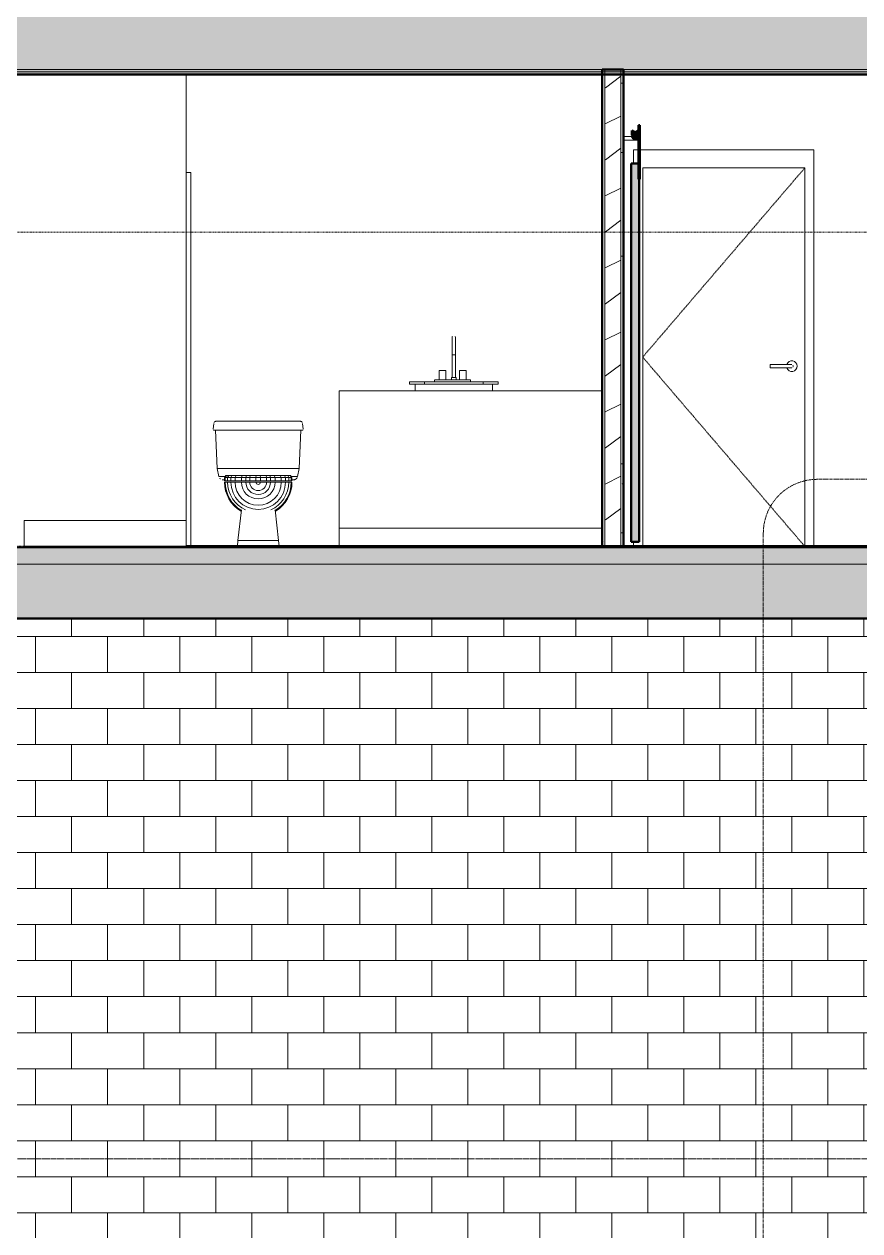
# Model space of a CAD drawing. Header units: inches. Extents: x -4168 to 1833, y -300 to 637.
# Drawn here: x -3402.9 to -3217.3, y -16 to 251.9 of the extents above; entities that cross this region are included whole.
import ezdxf

# ---------------------------------------------------------------- set-up
doc = ezdxf.new("R2010")
doc.units = ezdxf.units.IN
doc.header["$MEASUREMENT"] = 0
for name, pattern in [('Aligning Line 1_8_', [0.25, 0.125, -0.125]), ('Dash 1_16_', [0.125, 0.0625, -0.0625]), ('Dash Dot 3_16_', [0.3125, 0.1875, -0.0625, 0, -0.0625]), ('Grid Line 1_2_', [0.875, 0.5, -0.125, 0.125, -0.125])]:
    doc.linetypes.add(name, pattern=pattern)
for name, color, linetype, lineweight in [('0-1', 7, 'Continuous', 5), ('0-2', 7, 'Continuous', 13), ('0-3', 55, 'Continuous', 9), ('A-ANNO-SYMB-1', 150, 'Dash Dot 3_16_', 9), ('A-DOOR-2', 135, 'Continuous', 13), ('A-DOOR-3', 10, 'Continuous', 50), ('A-DOOR-4', 250, 'Continuous', 9), ('A-DOOR-8', 250, 'Dash 1_16_', 9), ('A-DOOR-FRAM-1', 250, 'Continuous', 9), ('A-FLOR-1', 8, 'Continuous', 5), ('A-FLOR-2', 31, 'Continuous', 5), ('A-FLOR-3', 251, 'Continuous', 5), ('A-FLOR-7', 192, 'Continuous', 50), ('A-FLOR-LEVL-1', 51, 'Grid Line 1_2_', 9), ('A-FLOR-MCUT', 51, 'Continuous', 13), ('A-FLOR-PATT-1', 8, 'Continuous', 9), ('A-WALL-1', 10, 'Continuous', 50), ('A-WALL-2', 7, 'Continuous', 13), ('A-WALL-3', 135, 'Continuous', 13), ('A-WALL-PATT-1', 250, 'Continuous', 9), ('A-WALL-PATT-2', 253, 'Continuous', 9), ('A-WALL-PATT-3', 55, 'Continuous', 9), ('G-ANNO-SYMB', 111, 'Aligning Line 1_8_', 9), ('I-WALL-2', 135, 'Continuous', 13), ('P-SANR-FIXT-1', 55, 'Continuous', 9), ('Q-CASE-1', 55, 'Continuous', 9)]:
    doc.layers.add(name, color=color, linetype=linetype, lineweight=lineweight)
pattern_1 = [(0, (-3769.654, 146.633), (30.72, 7.68), [1.267, -21.773, 1.267, -21.773, -122.88]), (0, (-3769.654, 146.633), (30.72, 7.68), [-46.08, 1.267, -44.813, 1.267, -21.773, -53.76]), (0, (-3769.654, 146.633), (30.72, 7.68), [-115.2, 1.267, -14.093, 1.267, -37.133]), (120, (-3758.134, 150.473), (-22.011075, 22.7643), [1.267, -21.773, 1.267, -21.773, -122.88]), (120, (-3758.134, 150.473), (-22.011075, 22.7643), [-46.08, 1.267, -44.813, 1.267, -21.773, -53.76]), (120, (-3758.134, 150.473), (-22.011075, 22.7643), [-115.2, 1.267, -14.093, 1.267, -37.133]), (240, (-3754.294, 165.833), (-8.708925, -30.4443), [1.267, -21.773, 1.267, -21.773, -122.88]), (240, (-3754.294, 165.833), (-8.708925, -30.4443), [-46.08, 1.267, -44.813, 1.267, -21.773, -53.76]), (240, (-3754.294, 165.833), (-8.708925, -30.4443), [-115.2, 1.267, -14.093, 1.267, -37.133])]

# ---------------------------------------------------------------- blocks, each defined once
blk = doc.blocks.new('Interior_barn_door_18732 - Interior_barn_door_18732-V6-BUILDING SECTION - NORTH_SOUTH THRU PARKING RAMP - LOOKING WEST')
at = {"layer": 'A-DOOR-2'}
for points in [[(-3267.91, 359.31), (-3267.16, 359.77), (-3267.16, 359.84), (-3267.91, 360.31)], [(-3267.2, 358.37), (-3266.76, 358.56), (-3266.58, 359), (-3266.76, 359.44), (-3267.22, 359.62), (-3267.64, 359.44), (-3267.81, 358.96), (-3267.64, 358.56)], [(-3266.47, 359.31), (-3266.47, 360.31), (-3267.16, 359.84), (-3267.16, 359.74), (-3266.76, 359.48)], [(-3266.15, 349.52), (-3266.15, 361.52), (-3266.47, 361.52), (-3266.47, 353), (-3266.33, 353), (-3266.33, 349.52)], [(-3267.5, 269), (-3266.33, 269), (-3266.33, 353), (-3268.08, 353), (-3268.08, 269), (-3267.52, 269)]]:
    blk.add_hatch(color=256, dxfattribs=at).paths.add_polyline_path(points, flags=0)
for p, q in [((-3267.22, 359.84), (-3267.22, 359.84)), ((-3267.22, 359.78), (-3267.22, 359.77)), ((-3267.16, 359.84), (-3267.16, 359.84)), ((-3267.16, 359.77), (-3267.16, 359.78)), ((-3269.77, 358.96), (-3267.81, 358.96)), ((-3266.47, 358.15), (-3269.77, 358.15)), ((-3266.59, 358.96), (-3266.47, 358.96))]:
    blk.add_line(p, q, dxfattribs=at)
at = {"layer": 'A-DOOR-3'}
for p, q in [((-3267.91, 360.31), (-3267.91, 359.31)), ((-3267.16, 359.84), (-3267.91, 360.31)), ((-3267.91, 359.31), (-3267.16, 359.77)), ((-3266.47, 360.31), (-3267.22, 359.84)), ((-3267.22, 359.84), (-3267.22, 359.77)), ((-3267.22, 359.77), (-3266.47, 359.31)), ((-3267.16, 359.77), (-3267.16, 359.84)), ((-3266.15, 361.52), (-3266.47, 361.52)), ((-3266.47, 361.52), (-3266.47, 349.52)), ((-3266.47, 359.31), (-3266.47, 360.31)), ((-3266.15, 349.52), (-3266.15, 361.52)), ((-3266.33, 353), (-3268.08, 353)), ((-3268.08, 353), (-3268.08, 269)), ((-3266.33, 269), (-3266.33, 353)), ((-3266.47, 349.52), (-3266.15, 349.52)), ((-3268.08, 269), (-3266.33, 269))]:
    blk.add_line(p, q, dxfattribs=at)
for start, end in [(90, 270), (270, 90)]:
    blk.add_arc((-3267.2, 359), 0.625, start, end, dxfattribs=at)
blk = doc.blocks.new('M_Sink Vanity-Square - 500 x 440mm-1352614-BUILDING SECTION - NORTH_SOUTH THRU PARKING RAMP - LOOKING WEST')
at = {"layer": 'P-SANR-FIXT-1'}
for p, q in [((-2818.25, 314.39), (-2818.25, 314.4)), ((-2817.5, 314.41), (-2817.5, 314.39)), ((-2818.25, 313.19), (-2818.25, 305.5)), ((-2818.25, 311.87), (-2818.25, 310.5)), ((-2817.5, 305.5), (-2817.5, 313.19)), ((-2817.5, 310.5), (-2817.5, 311.87)), ((-2817.88, 310.5), (-2818.24, 310.5)), ((-2817.51, 310.5), (-2817.88, 310.5)), ((-2821.13, 307), (-2821.13, 304.99)), ((-2821.13, 307), (-2819.63, 307)), ((-2819.63, 304.99), (-2819.63, 307)), ((-2818.38, 305.5), (-2818.38, 304.99)), ((-2818.38, 305.5), (-2817.38, 305.5)), ((-2817.38, 304.99), (-2817.38, 305.5)), ((-2816.63, 307), (-2816.63, 304.99)), ((-2816.63, 307), (-2815.13, 307)), ((-2815.13, 304.99), (-2815.13, 307)), ((-2827.75, 304.5), (-2827.75, 304)), ((-2827.72, 304.5), (-2824.4, 304.5)), ((-2827.72, 304), (-2827.72, 304.5)), ((-2824.4, 304), (-2827.72, 304)), ((-2826.47, 304), (-2826.47, 302.5)), ((-2824.4, 304.5), (-2811.36, 304.5)), ((-2824.4, 304.5), (-2824.4, 304)), ((-2811.36, 304), (-2824.4, 304)), ((-2822.13, 304.99), (-2822.13, 304.5)), ((-2822.11, 304.99), (-2821.38, 304.99)), ((-2821.38, 304.99), (-2820.38, 304.99)), ((-2820.38, 304.99), (-2815.88, 304.99)), ((-2815.88, 304.99), (-2814.88, 304.99)), ((-2814.88, 304.99), (-2814.15, 304.99)), ((-2814.13, 304.5), (-2814.13, 304.99)), ((-2811.36, 304.5), (-2808.03, 304.5)), ((-2811.36, 304), (-2811.36, 304.5)), ((-2808.03, 304), (-2811.36, 304)), ((-2809.28, 302.5), (-2809.28, 304)), ((-2808.03, 304), (-2808.03, 304.5)), ((-2808, 304), (-2808, 304.5))]:
    blk.add_line(p, q, dxfattribs=at)
at = {"layer": 'P-SANR-FIXT-1', "flags": 128}
for points in [[(-2818.25, 314.43), (-2818.24, 314.45), (-2818.24, 314.46), (-2818.24, 314.48), (-2818.23, 314.49), (-2818.23, 314.51), (-2818.22, 314.52), (-2818.22, 314.53), (-2818.21, 314.55), (-2818.2, 314.56), (-2818.19, 314.57)], [(-2818.25, 314.37), (-2818.25, 314.37), (-2818.25, 314.37), (-2818.25, 314.36), (-2818.25, 314.34), (-2818.25, 314.33), (-2818.25, 314.3), (-2818.25, 314.28), (-2818.25, 314.25), (-2818.25, 314.21), (-2818.25, 314.18), (-2818.25, 314.14), (-2818.25, 314.09), (-2818.25, 314.04), (-2818.25, 313.99), (-2818.25, 313.94), (-2818.25, 313.88), (-2818.25, 313.82), (-2818.25, 313.75), (-2818.25, 313.69), (-2818.25, 313.62), (-2818.25, 313.54), (-2818.25, 313.47), (-2818.25, 313.39), (-2818.25, 313.31), (-2818.25, 313.23), (-2818.25, 313.14), (-2818.25, 313.05), (-2818.25, 312.96), (-2818.25, 312.87), (-2818.25, 312.78), (-2818.25, 312.69), (-2818.25, 312.59), (-2818.25, 312.5), (-2818.25, 312.4), (-2818.25, 312.3), (-2818.25, 312.2), (-2818.25, 312.1), (-2818.25, 312), (-2818.25, 311.9), (-2818.25, 311.87)], [(-2818.25, 313.19), (-2818.25, 313.23), (-2818.25, 313.28), (-2818.25, 313.33), (-2818.25, 313.38), (-2818.25, 313.42), (-2818.25, 313.47), (-2818.25, 313.52), (-2818.25, 313.56), (-2818.25, 313.61), (-2818.25, 313.65), (-2818.25, 313.69), (-2818.25, 313.74), (-2818.25, 313.78), (-2818.25, 313.82), (-2818.25, 313.86), (-2818.25, 313.9), (-2818.25, 313.93), (-2818.25, 313.97), (-2818.25, 314.01), (-2818.25, 314.04), (-2818.25, 314.07), (-2818.25, 314.1), (-2818.25, 314.13), (-2818.25, 314.16)], [(-2817.56, 314.58), (-2817.55, 314.56), (-2817.55, 314.55), (-2817.54, 314.54), (-2817.53, 314.52), (-2817.53, 314.51), (-2817.52, 314.5), (-2817.52, 314.48), (-2817.51, 314.47), (-2817.51, 314.45), (-2817.51, 314.44), (-2817.51, 314.42)], [(-2817.5, 311.87), (-2817.5, 311.97), (-2817.5, 312.07), (-2817.5, 312.17), (-2817.5, 312.27), (-2817.5, 312.37), (-2817.5, 312.47), (-2817.5, 312.57), (-2817.5, 312.66), (-2817.5, 312.76), (-2817.5, 312.85), (-2817.5, 312.94), (-2817.5, 313.03), (-2817.5, 313.12), (-2817.5, 313.2), (-2817.5, 313.29), (-2817.5, 313.37), (-2817.5, 313.45), (-2817.5, 313.52), (-2817.5, 313.6), (-2817.5, 313.67), (-2817.5, 313.74), (-2817.5, 313.8), (-2817.5, 313.86), (-2817.5, 313.92), (-2817.5, 313.98), (-2817.5, 314.03), (-2817.5, 314.08), (-2817.5, 314.13), (-2817.5, 314.17), (-2817.5, 314.21), (-2817.5, 314.24), (-2817.5, 314.27), (-2817.5, 314.3), (-2817.5, 314.32), (-2817.5, 314.34), (-2817.5, 314.35), (-2817.5, 314.36), (-2817.5, 314.37), (-2817.5, 314.37), (-2817.5, 314.37)], [(-2817.5, 314.14), (-2817.5, 314.11), (-2817.5, 314.08), (-2817.5, 314.05), (-2817.5, 314.01), (-2817.5, 313.98), (-2817.5, 313.94), (-2817.5, 313.91), (-2817.5, 313.87), (-2817.5, 313.83), (-2817.5, 313.79), (-2817.5, 313.75), (-2817.5, 313.7), (-2817.5, 313.66), (-2817.5, 313.62), (-2817.5, 313.57), (-2817.5, 313.53), (-2817.5, 313.48), (-2817.5, 313.44), (-2817.5, 313.39), (-2817.5, 313.34), (-2817.5, 313.3), (-2817.5, 313.25), (-2817.5, 313.2), (-2817.5, 313.19)]]:
    blk.add_lwpolyline(points, dxfattribs=at)
blk = doc.blocks.new('Toilet-Domestic-3D - Toilet-Domestic-3D-V24-BUILDING SECTION - NORTH_SOUTH THRU PARKING RAMP - LOOKING WEST')
at = {"layer": 'P-SANR-FIXT-1'}
for p, q in [((-3360.79, 295.29), (-3360.9, 294.02)), ((-3359.92, 295.75), (-3359.42, 295.75)), ((-3359.92, 295.75), (-3359.42, 295.75)), ((-3358.38, 295.75), (-3357.67, 295.75)), ((-3358.38, 295.75), (-3357.67, 295.75)), ((-3344.67, 295.75), (-3357.17, 295.75)), ((-3344.67, 295.75), (-3342.43, 295.75)), ((-3344.67, 295.75), (-3342.43, 295.75)), ((-3340.95, 294.02), (-3341.06, 295.29)), ((-3360.42, 293.75), (-3360.04, 285.25)), ((-3357.17, 293.75), (-3344.67, 293.75)), ((-3341.81, 285.25), (-3341.42, 293.75)), ((-3360.04, 285.25), (-3359.68, 283.49)), ((-3360.04, 285.25), (-3357.17, 285.25)), ((-3357.17, 285.25), (-3344.67, 285.25)), ((-3344.67, 285.25), (-3341.81, 285.25)), ((-3342.17, 283.49), (-3341.81, 285.25)), ((-3359.68, 283.49), (-3358.32, 283.49)), ((-3358.17, 283.75), (-3358.42, 283.24)), ((-3358.42, 283.25), (-3358.25, 283.25)), ((-3358.42, 283.25), (-3358.42, 282.5)), ((-3358.25, 283.24), (-3358.42, 283.24)), ((-3358.25, 282.5), (-3358.42, 282.5)), ((-3358.42, 282.25), (-3358.25, 282.25)), ((-3358, 283.75), (-3358.25, 283.24)), ((-3358.25, 283.25), (-3357.71, 283.25)), ((-3358.25, 283.25), (-3358.25, 282.5)), ((-3357.71, 283.24), (-3358.25, 283.24)), ((-3357.71, 282.5), (-3358.25, 282.5)), ((-3358.25, 282.25), (-3357.71, 282.25)), ((-3358.17, 283.75), (-3358, 283.75)), ((-3358, 283.75), (-3357.47, 283.75)), ((-3357.47, 283.75), (-3357.71, 283.24)), ((-3357.71, 283.25), (-3356.98, 283.25)), ((-3356.98, 283.24), (-3357.71, 283.24)), ((-3357.71, 283.24), (-3357.71, 282.5)), ((-3356.98, 282.5), (-3357.71, 282.5)), ((-3357.71, 282.25), (-3356.98, 282.25)), ((-3357.47, 283.75), (-3356.75, 283.75)), ((-3356.75, 283.75), (-3356.98, 283.24)), ((-3356.98, 283.25), (-3356.05, 283.25)), ((-3356.98, 283.25), (-3356.98, 282.5)), ((-3356.05, 283.24), (-3356.98, 283.24)), ((-3356.05, 282.5), (-3356.98, 282.5)), ((-3356.98, 282.25), (-3356.05, 282.25)), ((-3356.75, 283.75), (-3355.83, 283.75)), ((-3355.83, 283.75), (-3356.05, 283.24)), ((-3356.05, 283.25), (-3354.66, 283.25)), ((-3354.66, 283.24), (-3356.05, 283.24)), ((-3356.05, 283.24), (-3356.05, 282.5)), ((-3354.66, 282.5), (-3356.05, 282.5)), ((-3356.05, 282.25), (-3354.66, 282.25)), ((-3355.83, 283.75), (-3354.47, 283.75)), ((-3354.47, 283.75), (-3354.66, 283.25)), ((-3354.66, 283.25), (-3353.66, 283.25)), ((-3354.66, 283.25), (-3354.66, 282.5)), ((-3353.66, 283.24), (-3354.66, 283.24)), ((-3353.66, 282.5), (-3354.66, 282.5)), ((-3354.66, 282.25), (-3353.66, 282.25)), ((-3354.47, 283.75), (-3353.51, 283.75)), ((-3353.51, 283.75), (-3353.66, 283.25)), ((-3353.66, 283.25), (-3352.8, 283.25)), ((-3353.66, 283.25), (-3353.66, 282.5)), ((-3352.8, 283.24), (-3353.66, 283.24)), ((-3352.8, 282.5), (-3353.66, 282.5)), ((-3353.66, 282.25), (-3352.8, 282.25)), ((-3353.51, 283.75), (-3352.69, 283.75)), ((-3352.69, 283.75), (-3352.8, 283.25)), ((-3352.8, 283.25), (-3351.42, 283.25)), ((-3352.8, 283.25), (-3352.8, 282.5)), ((-3351.42, 283.24), (-3352.8, 283.24)), ((-3351.42, 282.5), (-3352.8, 282.5)), ((-3352.8, 282.25), (-3351.42, 282.25)), ((-3352.69, 283.75), (-3351.38, 283.75)), ((-3351.38, 283.75), (-3351.42, 283.25)), ((-3351.42, 283.25), (-3350.42, 283.25)), ((-3350.42, 283.24), (-3351.42, 283.24)), ((-3351.42, 283.24), (-3351.42, 282.5)), ((-3350.42, 282.5), (-3351.42, 282.5)), ((-3351.42, 282.25), (-3350.92, 282.25)), ((-3351.38, 283.75), (-3350.47, 283.75)), ((-3350.92, 282.25), (-3350.42, 282.25)), ((-3350.47, 283.75), (-3349.16, 283.75)), ((-3350.47, 283.75), (-3350.42, 283.25)), ((-3350.42, 283.25), (-3349.05, 283.25)), ((-3350.42, 283.25), (-3350.42, 282.5)), ((-3349.05, 283.24), (-3350.42, 283.24)), ((-3349.05, 282.5), (-3350.42, 282.5)), ((-3350.42, 282.25), (-3349.05, 282.25)), ((-3349.16, 283.75), (-3348.34, 283.75)), ((-3349.16, 283.75), (-3349.05, 283.25)), ((-3349.05, 283.25), (-3348.18, 283.25)), ((-3348.18, 283.24), (-3349.05, 283.24)), ((-3349.05, 283.24), (-3349.05, 282.5)), ((-3348.18, 282.5), (-3349.05, 282.5)), ((-3349.05, 282.25), (-3348.18, 282.25)), ((-3348.34, 283.75), (-3347.38, 283.75)), ((-3348.34, 283.75), (-3348.19, 283.25)), ((-3348.18, 283.25), (-3347.19, 283.25)), ((-3348.18, 283.25), (-3348.18, 282.5)), ((-3347.18, 283.24), (-3348.18, 283.24)), ((-3347.18, 282.5), (-3348.18, 282.5)), ((-3348.18, 282.25), (-3347.18, 282.25)), ((-3347.38, 283.75), (-3346.01, 283.75)), ((-3347.38, 283.75), (-3347.19, 283.25)), ((-3347.18, 283.25), (-3345.8, 283.25)), ((-3345.8, 283.24), (-3347.18, 283.24)), ((-3347.18, 283.24), (-3347.18, 282.5)), ((-3345.8, 282.5), (-3347.18, 282.5)), ((-3347.18, 282.25), (-3345.8, 282.25)), ((-3346.01, 283.75), (-3345.1, 283.75)), ((-3346.01, 283.75), (-3345.8, 283.24)), ((-3345.8, 283.25), (-3344.86, 283.25)), ((-3344.86, 283.24), (-3345.8, 283.24)), ((-3345.8, 283.24), (-3345.8, 282.5)), ((-3344.86, 282.5), (-3345.8, 282.5)), ((-3345.8, 282.25), (-3344.86, 282.25)), ((-3345.1, 283.75), (-3344.37, 283.75)), ((-3345.1, 283.75), (-3344.86, 283.24)), ((-3344.86, 283.25), (-3344.14, 283.25)), ((-3344.86, 283.25), (-3344.86, 282.5)), ((-3344.14, 283.24), (-3344.86, 283.24)), ((-3344.14, 282.5), (-3344.86, 282.5)), ((-3344.86, 282.25), (-3344.14, 282.25)), ((-3344.37, 283.75), (-3343.85, 283.75)), ((-3344.37, 283.75), (-3344.14, 283.24)), ((-3344.14, 283.25), (-3343.6, 283.25)), ((-3344.14, 283.25), (-3344.14, 282.5)), ((-3343.6, 283.24), (-3344.14, 283.24)), ((-3343.6, 282.5), (-3344.14, 282.5)), ((-3344.14, 282.25), (-3343.6, 282.25)), ((-3343.85, 283.75), (-3343.67, 283.75)), ((-3343.85, 283.75), (-3343.6, 283.24)), ((-3343.67, 283.75), (-3343.42, 283.24)), ((-3343.6, 283.25), (-3343.42, 283.25)), ((-3343.42, 283.24), (-3343.6, 283.24)), ((-3343.6, 283.24), (-3343.6, 282.5)), ((-3343.42, 282.5), (-3343.6, 282.5)), ((-3343.6, 282.25), (-3343.42, 282.25)), ((-3343.53, 283.49), (-3342.17, 283.49)), ((-3343.42, 283.25), (-3343.42, 282.5)), ((-3354.67, 276.12), (-3355.42, 269.25)), ((-3346.42, 269.25), (-3347.17, 276.12)), ((-3355.42, 269.25), (-3355.56, 268)), ((-3355.2, 269.25), (-3355.42, 269.25)), ((-3355.42, 269.25), (-3355.2, 269.25)), ((-3354.56, 269.25), (-3355.2, 269.25)), ((-3355.2, 269.25), (-3350.92, 269.25)), ((-3353.57, 269.25), (-3354.56, 269.25)), ((-3352.31, 269.25), (-3353.57, 269.25)), ((-3350.92, 269.25), (-3352.31, 269.25)), ((-3349.53, 269.25), (-3350.92, 269.25)), ((-3350.92, 269.25), (-3349.53, 269.25)), ((-3348.28, 269.25), (-3349.53, 269.25)), ((-3349.53, 269.25), (-3348.28, 269.25)), ((-3347.28, 269.25), (-3348.28, 269.25)), ((-3348.28, 269.25), (-3347.28, 269.25)), ((-3346.64, 269.25), (-3347.28, 269.25)), ((-3347.28, 269.25), (-3346.64, 269.25)), ((-3346.42, 269.25), (-3346.64, 269.25)), ((-3346.64, 269.25), (-3346.42, 269.25)), ((-3346.29, 268), (-3346.42, 269.25))]:
    blk.add_line(p, q, dxfattribs=at)
at = {"layer": 'P-SANR-FIXT-1', "flags": 128}
for points in [[(-3357.17, 295.75), (-3357.3, 295.75), (-3357.42, 295.75), (-3357.55, 295.75), (-3357.67, 295.75), (-3357.79, 295.75), (-3357.91, 295.75), (-3358.04, 295.75), (-3358.15, 295.75), (-3358.27, 295.75), (-3358.39, 295.75), (-3358.5, 295.75), (-3358.61, 295.75), (-3358.72, 295.75), (-3358.83, 295.75), (-3358.93, 295.75), (-3359.04, 295.75), (-3359.13, 295.75), (-3359.23, 295.75), (-3359.32, 295.75), (-3359.41, 295.75), (-3359.49, 295.75), (-3359.58, 295.75), (-3359.65, 295.75), (-3359.73, 295.75), (-3359.8, 295.75), (-3359.86, 295.75), (-3359.92, 295.75), (-3359.98, 295.75), (-3360.03, 295.75), (-3360.08, 295.75), (-3360.12, 295.75), (-3360.16, 295.75), (-3360.19, 295.75), (-3360.22, 295.75), (-3360.25, 295.75), (-3360.26, 295.75), (-3360.28, 295.75), (-3360.29, 295.75), (-3360.29, 295.75), (-3360.29, 295.75)], [(-3341.56, 295.75), (-3341.56, 295.75), (-3341.57, 295.75), (-3341.58, 295.75), (-3341.6, 295.75), (-3341.62, 295.75), (-3341.65, 295.75), (-3341.68, 295.75), (-3341.72, 295.75), (-3341.76, 295.75), (-3341.8, 295.75), (-3341.85, 295.75), (-3341.91, 295.75), (-3341.97, 295.75), (-3342.03, 295.75), (-3342.1, 295.75), (-3342.17, 295.75), (-3342.25, 295.75), (-3342.33, 295.75), (-3342.41, 295.75), (-3342.5, 295.75), (-3342.59, 295.75), (-3342.69, 295.75), (-3342.79, 295.75), (-3342.89, 295.75), (-3342.99, 295.75), (-3343.1, 295.75), (-3343.2, 295.75), (-3343.32, 295.75), (-3343.43, 295.75), (-3343.54, 295.75), (-3343.66, 295.75), (-3343.78, 295.75), (-3343.9, 295.75), (-3344.02, 295.75), (-3344.14, 295.75), (-3344.27, 295.75), (-3344.39, 295.75), (-3344.52, 295.75), (-3344.64, 295.75), (-3344.67, 295.75)], [(-3360.65, 293.75), (-3360.65, 293.75), (-3360.64, 293.75), (-3360.63, 293.75), (-3360.61, 293.75), (-3360.58, 293.75), (-3360.55, 293.75), (-3360.52, 293.75), (-3360.47, 293.75), (-3360.43, 293.75), (-3360.38, 293.75), (-3360.32, 293.75), (-3360.26, 293.75), (-3360.19, 293.75), (-3360.12, 293.75), (-3360.04, 293.75), (-3359.96, 293.75), (-3359.88, 293.75), (-3359.79, 293.75), (-3359.69, 293.75), (-3359.6, 293.75), (-3359.49, 293.75), (-3359.39, 293.75), (-3359.28, 293.75), (-3359.17, 293.75), (-3359.05, 293.75), (-3358.93, 293.75), (-3358.81, 293.75), (-3358.69, 293.75), (-3358.56, 293.75), (-3358.43, 293.75), (-3358.3, 293.75), (-3358.17, 293.75), (-3358.04, 293.75), (-3357.9, 293.75), (-3357.76, 293.75), (-3357.63, 293.75), (-3357.49, 293.75), (-3357.35, 293.75), (-3357.21, 293.75), (-3357.17, 293.75)], [(-3344.67, 293.75), (-3344.53, 293.75), (-3344.4, 293.75), (-3344.26, 293.75), (-3344.12, 293.75), (-3343.98, 293.75), (-3343.85, 293.75), (-3343.71, 293.75), (-3343.58, 293.75), (-3343.45, 293.75), (-3343.32, 293.75), (-3343.19, 293.75), (-3343.07, 293.75), (-3342.95, 293.75), (-3342.83, 293.75), (-3342.71, 293.75), (-3342.6, 293.75), (-3342.49, 293.75), (-3342.38, 293.75), (-3342.28, 293.75), (-3342.18, 293.75), (-3342.08, 293.75), (-3341.99, 293.75), (-3341.91, 293.75), (-3341.83, 293.75), (-3341.75, 293.75), (-3341.68, 293.75), (-3341.61, 293.75), (-3341.54, 293.75), (-3341.49, 293.75), (-3341.43, 293.75), (-3341.39, 293.75), (-3341.34, 293.75), (-3341.31, 293.75), (-3341.27, 293.75), (-3341.25, 293.75), (-3341.23, 293.75), (-3341.21, 293.75), (-3341.2, 293.75), (-3341.2, 293.75), (-3341.2, 293.75)], [(-3358.71, 282.75), (-3358.71, 282.75), (-3358.71, 282.75), (-3358.7, 282.75), (-3358.69, 282.75), (-3358.68, 282.75), (-3358.67, 282.75), (-3358.65, 282.75), (-3358.63, 282.75), (-3358.61, 282.75), (-3358.59, 282.75), (-3358.56, 282.75), (-3358.54, 282.75), (-3358.51, 282.75), (-3358.48, 282.75), (-3358.44, 282.75)], [(-3343.41, 282.75), (-3343.38, 282.75), (-3343.35, 282.75), (-3343.32, 282.75), (-3343.29, 282.75), (-3343.26, 282.75), (-3343.24, 282.75), (-3343.22, 282.75), (-3343.2, 282.75), (-3343.18, 282.75), (-3343.17, 282.75), (-3343.16, 282.75), (-3343.15, 282.75), (-3343.14, 282.75), (-3343.14, 282.75), (-3343.14, 282.75), (-3343.14, 282.75)]]:
    blk.add_lwpolyline(points, dxfattribs=at)
at = {"layer": 'P-SANR-FIXT-1'}
for radius, start, end in [(7.5, 180, 239.5183), (7.33, 180, 239.6408), (6.79, 180, 245.7328), (6.06, 180, 360), (5.13, 180, 360), (3.74, 180, 360), (2.74, 180, 360), (1.87, 180, 360), (0.5, 180, 0), (6.79, 294.2672, 360), (7.33, 300.3592, 360), (7.5, 300.4817, 360)]:
    blk.add_arc((-3350.92, 282.25), radius, start, end, dxfattribs=at)
for points, knots in [([(-3360.29, 295.75), (-3360.33, 295.75), (-3360.4, 295.74), (-3360.47, 295.72), (-3360.53, 295.69), (-3360.58, 295.66), (-3360.63, 295.62), (-3360.67, 295.57), (-3360.7, 295.54), (-3360.71, 295.52)], [-1, -1, -1, -1, -0.8333333, -0.75, -0.6666667, -0.5833333, -0.5, -0.4166667, -0.3333333, -0.3333333, -0.3333333, -0.3333333]), ([(-3341.14, 295.52), (-3341.15, 295.54), (-3341.18, 295.57), (-3341.22, 295.62), (-3341.27, 295.66), (-3341.32, 295.69), (-3341.38, 295.72), (-3341.45, 295.74), (-3341.52, 295.75), (-3341.56, 295.75)], [0.3333333, 0.3333333, 0.3333333, 0.3333333, 0.4166667, 0.5, 0.5833333, 0.6666667, 0.75, 0.8333333, 1, 1, 1, 1]), ([(-3360.84, 293.83), (-3360.83, 293.83), (-3360.83, 293.82), (-3360.81, 293.81), (-3360.8, 293.8), (-3360.77, 293.78), (-3360.75, 293.77), (-3360.73, 293.76), (-3360.7, 293.75), (-3360.67, 293.75), (-3360.65, 293.75)], [-0.5, -0.5, -0.5, -0.5, -0.46875, -0.4375, -0.375, -0.3125, -0.25, -0.1875, -0.125, 0, 0, 0, 0]), ([(-3341.2, 293.75), (-3341.18, 293.75), (-3341.15, 293.75), (-3341.12, 293.76), (-3341.1, 293.77), (-3341.07, 293.78), (-3341.05, 293.8), (-3341.03, 293.81), (-3341.02, 293.82), (-3341.02, 293.83), (-3341.01, 293.83)], [0, 0, 0, 0, 0.125, 0.1875, 0.25, 0.3125, 0.375, 0.4375, 0.46875, 0.5, 0.5, 0.5, 0.5]), ([(-3343.14, 282.75), (-3343.06, 282.75), (-3342.95, 282.76), (-3342.81, 282.8), (-3342.71, 282.84), (-3342.62, 282.89), (-3342.53, 282.96), (-3342.44, 283.03), (-3342.37, 283.11), (-3342.31, 283.19), (-3342.27, 283.25), (-3342.25, 283.28)], [0, 0, 0, 0, 0.1666667, 0.25, 0.3333333, 0.4166667, 0.5, 0.5833333, 0.6666667, 0.75, 0.8247452, 0.8247452, 0.8247452, 0.8247452])]:
    blk.add_open_spline(points, degree=3, knots=knots, dxfattribs=at)
for points in [[(-3359.48, 283.11), (-3359.45, 283.08), (-3359.41, 283.03), (-3359.35, 282.98), (-3359.32, 282.96)], [(-3358.93, 282.77), (-3358.86, 282.76), (-3358.79, 282.75), (-3358.71, 282.75)]]:
    blk.add_open_spline(points, degree=3, dxfattribs=at)
blk = doc.blocks.new('OD_CW_Base Cabinet - OD_CW_Base Cabinet-1913600-BUILDING SECTION - NORTH_SOUTH THRU PARKING RAMP - LOOKING WEST')
at = {"layer": 'Q-CASE-1'}
for p, q in [((-2843.32, 272), (-2843.32, 302.5)), ((-2784.92, 302.5), (-2843.32, 302.5)), ((-2843.32, 272), (-2784.92, 272)), ((-2843.32, 268), (-2843.32, 272))]:
    blk.add_line(p, q, dxfattribs=at)
blk = doc.blocks.new('Shower Base-3D - 36_ x 36_-1586087-BUILDING SECTION - NORTH_SOUTH THRU PARKING RAMP - LOOKING WEST')
at = {"layer": 'P-SANR-FIXT-1'}
for p, q in [((-2913.32, 273.75), (-2877.32, 273.75)), ((-2913.32, 273.75), (-2913.32, 268)), ((-2877.32, 273.75), (-2877.32, 268)), ((-2877.32, 268), (-2913.32, 268))]:
    blk.add_line(p, q, dxfattribs=at)
blk = doc.blocks.new('Single-Flush - CLOSET-1720256-BUILDING SECTION - NORTH_SOUTH THRU PARKING RAMP - LOOKING WEST')
at = {"layer": 'A-DOOR-FRAM-1'}
for p, q in [((-2877.32, 351), (-2876.32, 351)), ((-2876.32, 351), (-2876.32, 268))]:
    blk.add_line(p, q, dxfattribs=at)
blk = doc.blocks.new('CTR - 1st Phase - Unit Layouts_rvt-1-BUILDING SECTION - NORTH_SOUTH THRU PARKING RAMP - LOOKING WEST')
at = {"layer": 'A-WALL-PATT-1'}
h = blk.add_hatch(dxfattribs=at)
h.set_pattern_fill('FP_1', color=256, style=0, pattern_type=2)
h.set_pattern_definition(pattern_1)
h.paths.add_polyline_path([(-3273.9, 136), (-3273.9, 240.75), (-3274.52, 240.75), (-3274.52, 136)], flags=0)
h = blk.add_hatch(dxfattribs=at)
h.set_pattern_fill('FP_1', color=256, style=0, pattern_type=2)
h.set_pattern_definition(pattern_1)
h.paths.add_polyline_path([(-3269.77, 136), (-3269.77, 240.75), (-3270.4, 240.75), (-3270.4, 136)], flags=0)
at = {"layer": 'A-WALL-PATT-2'}
h = blk.add_hatch(dxfattribs=at)
h.set_pattern_fill('FP_4', color=256, style=0, pattern_type=2)
h.set_pattern_definition([(216.87, (-3763.257, 162.627), (47.980943, 31.987086), [7.997, -71.971]), (206.565, (-3753.661, 157.829), (-15.99371, -15.99413), [17.881, -17.881]), (198.435, (-3753.661, 149.832), (-31.98674, -15.99388), [10.115, -40.461])])
h.paths.add_polyline_path([(-3270.4, 136), (-3270.4, 240.75), (-3273.9, 240.75), (-3273.9, 136)], flags=0)
at = {"layer": 'A-WALL-1'}
for p, q in [((-3274.52, 241.87), (-3274.52, 136)), ((-3269.77, 241.87), (-3274.52, 241.87)), ((-3269.77, 136), (-3269.77, 241.87)), ((-3274.52, 136), (-3269.77, 136))]:
    blk.add_line(p, q, dxfattribs=at)
at = {"layer": 'A-WALL-2'}
for p, q in [((-3273.9, 136), (-3273.9, 241.87)), ((-3270.4, 136), (-3270.4, 241.87))]:
    blk.add_line(p, q, dxfattribs=at)
at = {"layer": 'A-WALL-3'}
blk.add_line((-3366.92, 141.75), (-3366.92, 240.75), dxfattribs=at)
at = {"layer": '0-2'}
for name, p in [('Interior_barn_door_18732 - Interior_barn_door_18732-V6-BUILDING SECTION - NORTH_SOUTH THRU PARKING RAMP - LOOKING WEST', (0, -132)), ('Single-Flush - CLOSET-1720256-BUILDING SECTION - NORTH_SOUTH THRU PARKING RAMP - LOOKING WEST', (-489.6, -132)), ('M_Sink Vanity-Square - 500 x 440mm-1352614-BUILDING SECTION - NORTH_SOUTH THRU PARKING RAMP - LOOKING WEST', (-489.6, -132)), ('OD_CW_Base Cabinet - OD_CW_Base Cabinet-1913600-BUILDING SECTION - NORTH_SOUTH THRU PARKING RAMP - LOOKING WEST', (-489.6, -132)), ('Toilet-Domestic-3D - Toilet-Domestic-3D-V24-BUILDING SECTION - NORTH_SOUTH THRU PARKING RAMP - LOOKING WEST', (0, -132)), ('Shower Base-3D - 36_ x 36_-1586087-BUILDING SECTION - NORTH_SOUTH THRU PARKING RAMP - LOOKING WEST', (-489.6, -132))]:
    blk.add_blockref(name, p, dxfattribs=at)
blk = doc.blocks.new('HOLLOW METAL - UNIT DOOR-2058696-BUILDING SECTION - NORTH_SOUTH THRU PARKING RAMP - LOOKING WEST')
at = {"layer": 'A-DOOR-4'}
for p, q in [((-3229.52, 352), (-3265.52, 352)), ((-3265.52, 352), (-3265.52, 268)), ((-3229.52, 268), (-3229.52, 352)), ((-3233.07, 308.39), (-3237.2, 308.39)), ((-3237.2, 308), (-3237.2, 308.39)), ((-3237.2, 307.61), (-3237.2, 308)), ((-3237.2, 307.61), (-3233.07, 307.61))]:
    blk.add_line(p, q, dxfattribs=at)
at = {"layer": 'A-DOOR-4', "flags": 128}
for points in [[(-3232.48, 308.39), (-3232.48, 308.39), (-3232.48, 308.39), (-3232.48, 308.39), (-3232.48, 308.39), (-3232.49, 308.39), (-3232.49, 308.39), (-3232.5, 308.39), (-3232.51, 308.39), (-3232.51, 308.39), (-3232.52, 308.39), (-3232.53, 308.39), (-3232.54, 308.39), (-3232.55, 308.39), (-3232.57, 308.39), (-3232.58, 308.39), (-3232.59, 308.39), (-3232.61, 308.39), (-3232.62, 308.39), (-3232.64, 308.39), (-3232.66, 308.39), (-3232.67, 308.39), (-3232.69, 308.39), (-3232.71, 308.39), (-3232.73, 308.39), (-3232.75, 308.39), (-3232.77, 308.39), (-3232.79, 308.39), (-3232.81, 308.39), (-3232.83, 308.39), (-3232.85, 308.39), (-3232.88, 308.39), (-3232.9, 308.39), (-3232.92, 308.39), (-3232.94, 308.39), (-3232.97, 308.39), (-3232.99, 308.39), (-3233.01, 308.39), (-3233.04, 308.39), (-3233.06, 308.39), (-3233.07, 308.39)], [(-3233.07, 307.61), (-3233.04, 307.61), (-3233.02, 307.61), (-3233, 307.61), (-3232.97, 307.61), (-3232.95, 307.61), (-3232.93, 307.61), (-3232.9, 307.61), (-3232.88, 307.61), (-3232.86, 307.61), (-3232.84, 307.61), (-3232.82, 307.61), (-3232.79, 307.61), (-3232.77, 307.61), (-3232.75, 307.61), (-3232.73, 307.61), (-3232.71, 307.61), (-3232.7, 307.61), (-3232.68, 307.61), (-3232.66, 307.61), (-3232.64, 307.61), (-3232.63, 307.61), (-3232.61, 307.61), (-3232.6, 307.61), (-3232.58, 307.61), (-3232.57, 307.61), (-3232.56, 307.61), (-3232.55, 307.61), (-3232.54, 307.61), (-3232.53, 307.61), (-3232.52, 307.61), (-3232.51, 307.61), (-3232.5, 307.61), (-3232.5, 307.61), (-3232.49, 307.61), (-3232.49, 307.61), (-3232.48, 307.61), (-3232.48, 307.61), (-3232.48, 307.61), (-3232.48, 307.61)]]:
    blk.add_lwpolyline(points, dxfattribs=at)
at = {"layer": 'A-DOOR-4'}
for centre, radius, start, end in [((-3232.38, 308), 1.18, 0, 160.3657), ((-3232.48, 308), 0.394, 75, 90), ((-3232.48, 308), 0.394, 0, 30), ((-3232.38, 308), 1.18, 199.5633, 0), ((-3232.48, 308), 0.394, 270, 285), ((-3232.48, 308), 0.394, 330, 0)]:
    blk.add_arc(centre, radius, start, end, dxfattribs=at)
at = {"layer": 'A-DOOR-8'}
for p, q in [((-3229.52, 352), (-3265.52, 310)), ((-3265.52, 310), (-3229.52, 268))]:
    blk.add_line(p, q, dxfattribs=at)
at = {"layer": 'A-DOOR-FRAM-1'}
for p, q in [((-3267.52, 356), (-3267.52, 353)), ((-3266.47, 356), (-3267.52, 356)), ((-3227.52, 356), (-3266.15, 356)), ((-3227.52, 268), (-3227.52, 356)), ((-3265.52, 352), (-3265.52, 268)), ((-3265.52, 352), (-3229.52, 352)), ((-3229.52, 352), (-3229.52, 268)), ((-3267.52, 269), (-3267.52, 268))]:
    blk.add_line(p, q, dxfattribs=at)
blk = doc.blocks.new('CTR - 1st Phase - Common Walls_rvt-1-BUILDING SECTION - NORTH_SOUTH THRU PARKING RAMP - LOOKING WEST')
at = {"layer": 'I-WALL-2'}
for p, q in [((-3267.52, 221), (-3267.52, 224)), ((-3267.52, 224), (-3266.47, 224)), ((-3266.15, 224), (-3227.52, 224)), ((-3227.52, 224), (-3227.52, 136)), ((-3267.52, 136), (-3267.52, 137))]:
    blk.add_line(p, q, dxfattribs=at)
at = {"layer": '0-3'}
blk.add_blockref('HOLLOW METAL - UNIT DOOR-2058696-BUILDING SECTION - NORTH_SOUTH THRU PARKING RAMP - LOOKING WEST', (0, -132), dxfattribs=at)
blk = doc.blocks.new('CTR - 1st Phase -Stairs _ Elevators_rvt-1-BUILDING SECTION - NORTH_SOUTH THRU PARKING RAMP - LOOKING WEST')
at = {"layer": 'A-WALL-PATT-3'}
h = blk.add_hatch(dxfattribs=at)
h.set_pattern_fill('FP_17', color=256, style=0, pattern_type=2)
h.set_pattern_definition([(0, (-3208.374, -164), (0, 8), []), (90, (-3208.374, -164), (-8, 8), [8, -8])])
h.paths.add_polyline_path([(-3204.37, -128), (-3204.37, -126.95), (-3650.9, -59.95), (-3650.9, -128), (-3261.64, -128)], flags=0)
h.paths.add_polyline_path([(-3655.77, -128), (-3655.77, -59.22), (-3724.72, -48.87), (-3724.72, -48.76), (-3748.91, -47.07), (-3748.91, -128), (-3666.84, -128)], flags=0)
h.paths.add_polyline_path([(-3204.37, -114.82), (-3204.37, -16), (-3212.37, -16), (-3212.37, 120), (-3748.91, 120), (-3748.91, 75.25), (-3710.16, 75.25), (-3710.16, 73.25), (-3748.91, 73.25), (-3748.91, -35.04), (-3724.72, -36.73), (-3261.64, -106.23)], flags=0)

msp = doc.modelspace()

# ---------------------------------------------------------------- hatches: boundary and pattern name
at = {"layer": 'A-FLOR-1'}
msp.add_hatch(color=256, dxfattribs=at).paths.add_polyline_path([(-3261.6379, 135.625), (-3204.3737, 135.625), (-3204.3737, 135.875), (-3852.4737, 135.875), (-3852.4737, 135.625), (-3265.5237, 135.625)], flags=0)
at = {"layer": 'A-FLOR-2'}
h = msp.add_hatch(color=256, dxfattribs=at)
h.paths.add_polyline_path([(-3857.9737, 241.875), (-3479.2237, 241.875), (-3479.2237, 265.875), (-3857.9737, 265.875), (-3857.9737, 251.9215)], flags=0)
h.paths.add_polyline_path([(-2070.6737, 241.875), (-2070.6737, 265.875), (-3407.6737, 265.875), (-3407.6737, 241.875), (-2076.1737, 241.875)], flags=0)
at = {"layer": 'A-FLOR-3'}
h = msp.add_hatch(color=256, dxfattribs=at)
h.paths.add_polyline_path([(-3026.3473, 241.375), (-2306.1265, 241.375), (-2306.1265, 241.875), (-3077.7737, 241.875), (-3077.7737, 241.375), (-3059.0344, 241.375)], flags=0)
h.paths.add_polyline_path([(-3850.4245, 241.375), (-3680.8661, 241.375), (-3680.8661, 241.875), (-3851.8487, 241.875), (-3851.8487, 241.375), (-3850.715, 241.375)], flags=0)
h.paths.add_polyline_path([(-2079.7841, 241.375), (-2076.7987, 241.375), (-2076.7987, 241.875), (-2267.4966, 241.875), (-2267.4966, 241.375), (-2113.5514, 241.375)], flags=0)
h.paths.add_polyline_path([(-3677.3661, 241.375), (-3551.3596, 241.375), (-3551.3596, 241.875), (-3677.3661, 241.875), (-3677.3661, 241.6409)], flags=0)
h.paths.add_polyline_path([(-3547.8596, 241.375), (-3482.7237, 241.3797), (-3482.7237, 241.875), (-3547.8596, 241.875), (-3547.8596, 241.4671)], flags=0)
h.paths.add_polyline_path([(-3407.6737, 241.375), (-3132.8667, 241.375), (-3132.9517, 241.875), (-3407.6737, 241.875)], flags=0)
at = {"layer": 'A-FLOR-PATT-1'}
h = msp.add_hatch(dxfattribs=at)
h.set_pattern_fill('FP_1', color=256, style=0, pattern_type=2)
h.set_pattern_definition(pattern_1)
h.paths.add_polyline_path([(-2440.6685, 240.75), (-2306.1265, 240.75), (-2306.1265, 241.375), (-3077.7737, 241.375), (-3077.7737, 240.75), (-2448.9361, 240.75)], flags=0)
h.paths.add_polyline_path([(-3482.7237, 240.75), (-3482.7237, 241.375), (-3547.8596, 241.375), (-3547.8596, 240.75), (-3483.9737, 240.75)], flags=0)
h.paths.add_polyline_path([(-3207.3237, 240.75), (-3132.7605, 240.75), (-3132.8667, 241.375), (-3407.6737, 241.375), (-3407.6737, 240.75), (-3208.7265, 240.75)], flags=0)
h.paths.add_polyline_path([(-3705.4911, 240.75), (-3680.8661, 240.75), (-3680.8661, 241.375), (-3851.8487, 241.375), (-3851.8487, 240.75), (-3711.2411, 240.75)], flags=0)
h.paths.add_polyline_path([(-3676.7411, 240.75), (-3551.3596, 240.75), (-3551.3596, 241.375), (-3677.3661, 241.375), (-3677.3661, 240.75)], flags=0)
h.paths.add_polyline_path([(-2267.4966, 240.75), (-2076.7987, 240.75), (-2076.7987, 241.375), (-2267.4966, 241.375), (-2267.4966, 240.8396)], flags=0)
h = msp.add_hatch(dxfattribs=at)
h.set_pattern_fill('FP_2', color=256, style=0, pattern_type=2)
h.set_pattern_definition([(0, (-3769.654, 146.633), (15.36, 3.84), [1.267, -10.253, 1.267, -10.253, -61.44]), (0, (-3769.654, 146.633), (15.36, 3.84), [-23.04, 1.267, -21.773, 1.267, -10.253, -26.88]), (0, (-3769.654, 146.633), (15.36, 3.84), [-57.6, 1.267, -6.413, 1.267, -17.933]), (120, (-3763.894, 148.553), (-11.005538, 11.38215), [1.267, -10.253, 1.267, -10.253, -61.44]), (120, (-3763.894, 148.553), (-11.005538, 11.38215), [-23.04, 1.267, -21.773, 1.267, -10.253, -26.88]), (120, (-3763.894, 148.553), (-11.005538, 11.38215), [-57.6, 1.267, -6.413, 1.267, -17.933]), (240, (-3761.974, 156.233), (-4.354462, -15.22215), [1.267, -10.253, 1.267, -10.253, -61.44]), (240, (-3761.974, 156.233), (-4.354462, -15.22215), [-23.04, 1.267, -21.773, 1.267, -10.253, -26.88]), (240, (-3761.974, 156.233), (-4.354462, -15.22215), [-57.6, 1.267, -6.413, 1.267, -17.933])])
h.paths.add_polyline_path([(-3666.8449, 132), (-3204.3737, 132), (-3204.3737, 135.625), (-3852.4737, 135.625), (-3852.4737, 132), (-3676.7411, 132)], flags=0)
h = msp.add_hatch(dxfattribs=at)
h.set_pattern_fill('FP_11', color=256, style=0, pattern_type=2)
h.set_pattern_definition([(50, (-3769.654, 146.633), (27.5427, -2.4099), [2.88, -31.68]), (355, (-3769.654, 146.633), (-5.3278, 28.8843), [2.304, -25.344]), (100.451, (-3767.36, 146.432), (22.2153, 26.4739), [2.448, -26.924]), (46.184, (-3769.654, 154.313), (40.9819, -6.3564), [4.32, -47.52]), (96.636, (-3766.24, 153.784), (35.8907, 37.4062), [3.671, -40.386]), (351.184, (-3769.654, 154.313), (35.891, 37.4062), [3.456, -38.016]), (21, (-3765.814, 152.393), (22.921, -15.4607), [2.88, -31.68]), (326, (-3765.814, 152.393), (9.3435, 27.8457), [2.304, -25.344]), (71.451, (-3763.904, 151.105), (32.2648, 12.3844), [2.448, -26.924]), (37.5, (-3769.654, 146.633), (0.46686, 12.7827), [1.267, -23.77, 1.267, -24.461, -25.44]), (37.5, (-3769.654, 146.633), (0.46686, 12.7827), [-50.765, 1.267, -24.173]), (7.5, (-3769.654, 146.633), (10.1016, 15.1451), [1.267, -13.402, 1.267, -23.194, -9.696]), (7.5, (-3769.654, 146.633), (10.1016, 15.1451), [-39.13, 1.267, -8.429]), (327.5, (-3778.217, 146.633), (20.49916, -0.86578), [1.267, -8.333, 1.267, -28.685, -39.744]), (327.5, (-3778.217, 146.633), (20.49916, -0.86578), [-39.552, 1.267, -38.477]), (317.5, (-3782.057, 146.633), (22.3948, 3.8443), [1.267, -11.213, 1.267, -18.624, -28.224]), (317.5, (-3782.057, 146.633), (22.3948, 3.8443), [-32.371, 1.267, -26.957])])
h.paths.add_polyline_path([(-3857.9737, 120), (-3204.3737, 120), (-3204.3737, 132), (-3857.9737, 132), (-3857.9737, 125.8395)], flags=0)

# ---------------------------------------------------------------- linework, layer by layer
at = {"layer": 'A-ANNO-SYMB-1'}
for p, q in [((-3186.0537, 150.874), (-3226.7232, 150.874)), ((-3238.7232, 138.874), (-3238.7232, -149.202))]:
    msp.add_line(p, q, dxfattribs=at)
msp.add_arc((-3226.7232, 138.874), 12, 90, 180, dxfattribs=at)
at = {"layer": 'A-FLOR-7'}
for p, q in [((-3407.6737, 240.75), (-2076.7987, 240.75)), ((-3174.0628, 136), (-3366.9237, 136)), ((-3822.1987, 120), (-3204.3737, 120))]:
    msp.add_line(p, q, dxfattribs=at)
at = {"layer": 'A-FLOR-LEVL-1'}
for p, q in [((-4167.9645, 136), (-1814.099, 136)), ((-4167.9645, 0), (-1814.099, 0))]:
    msp.add_line(p, q, dxfattribs=at)
at = {"layer": 'A-FLOR-MCUT'}
for p, q in [((-2076.7987, 241.875), (-3407.6737, 241.875)), ((-2076.7987, 241.375), (-3407.6737, 241.375)), ((-2076.1737, 135.875), (-3852.4737, 135.875)), ((-2076.1737, 135.625), (-3852.4737, 135.625)), ((-3204.3737, 132), (-3857.9737, 132))]:
    msp.add_line(p, q, dxfattribs=at)
at = {"layer": 'G-ANNO-SYMB'}
for p, q in [((-1910.9479, 205.7608), (-4072.0519, 205.7608)), ((-1910.9479, 0), (-4072.0519, 0))]:
    msp.add_line(p, q, dxfattribs=at)

# ---------------------------------------------------------------- block references
at = {"layer": '0-1'}
for name in ['CTR - 1st Phase - Common Walls_rvt-1-BUILDING SECTION - NORTH_SOUTH THRU PARKING RAMP - LOOKING WEST', 'CTR - 1st Phase - Unit Layouts_rvt-1-BUILDING SECTION - NORTH_SOUTH THRU PARKING RAMP - LOOKING WEST', 'CTR - 1st Phase -Stairs _ Elevators_rvt-1-BUILDING SECTION - NORTH_SOUTH THRU PARKING RAMP - LOOKING WEST']:
    msp.add_blockref(name, (0, 0), dxfattribs=at)

doc.saveas('drawing.dxf')
